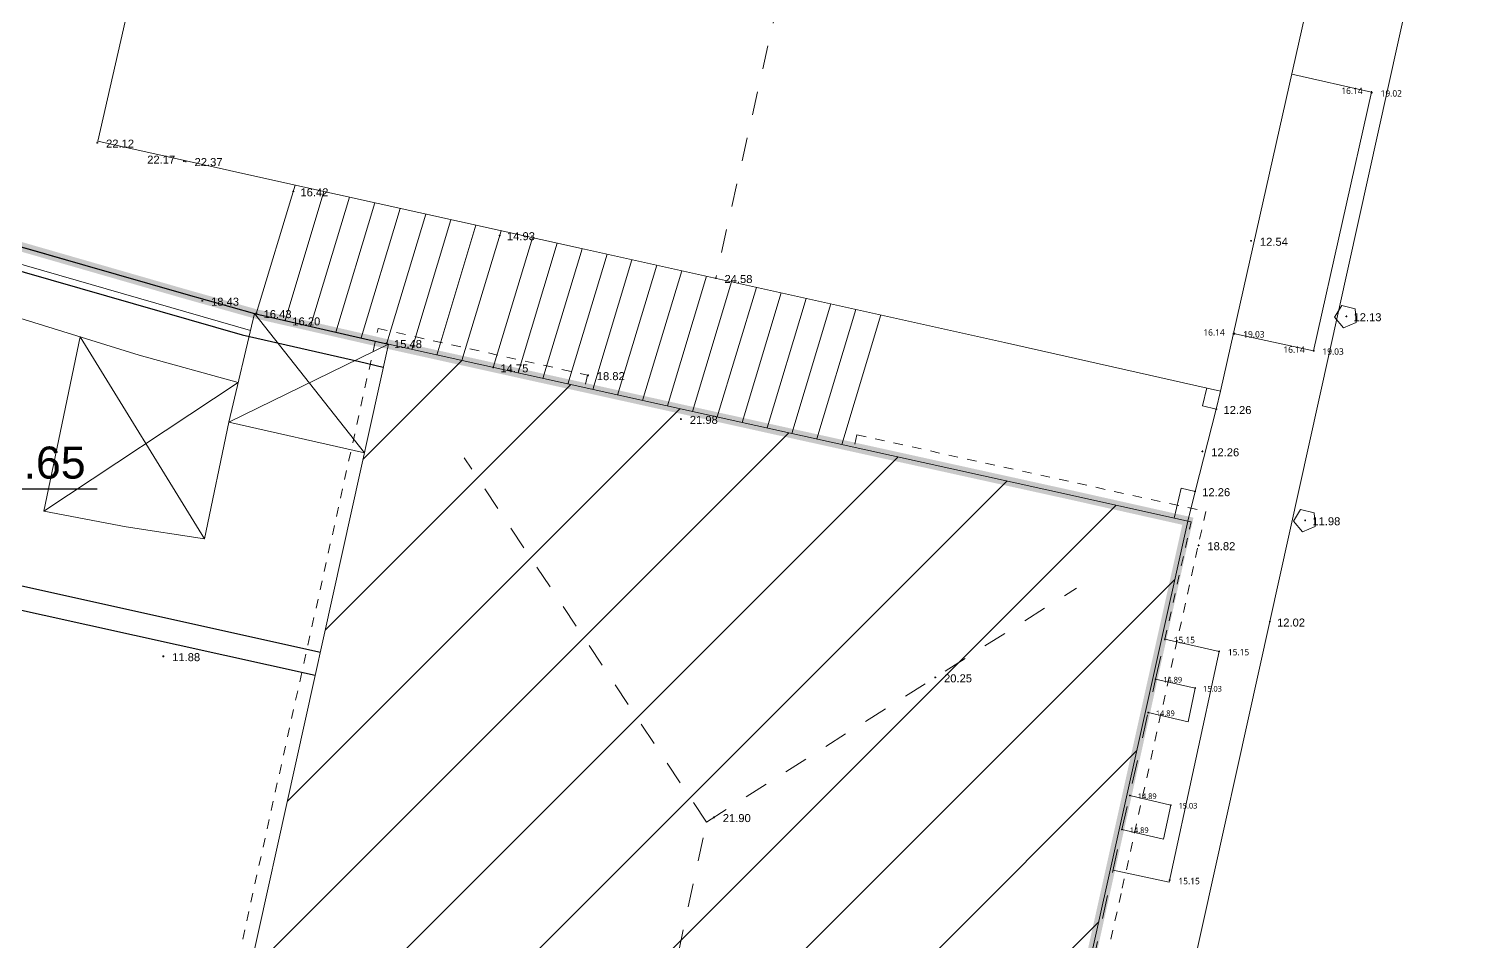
# Model space of a CAD drawing. Header units: millimetres. Extents: x 1778 to 2471, y 1406 to 1876.
# Drawn here: x 1857.87 to 1873.24, y 1538.38 to 1548.08 of the extents above; entities that cross this region are included whole.
import ezdxf
from ezdxf.enums import TextEntityAlignment as Align

# ---------------------------------------------------------------- set-up
doc = ezdxf.new("R2010")
doc.units = ezdxf.units.MM
for name, pattern in [('DASHED2', [0.375, 0.25, -0.125]), ('RAYITAS', [0.5, 0.25, -0.25]), ('TRAZOS', [0.75, 0.5, -0.25])]:
    doc.linetypes.add(name, pattern=pattern)
for name, color, linetype, lineweight in [('02_Lev_22abril2023', 7, 'Continuous', 0), ('05_Cerceas', 7, 'Continuous', 0), ('06_Soleiras', 7, 'Continuous', 0), ('07_Coroamento_muro', 7, 'Continuous', 0), ('10_Varandas_Pnts', 7, 'Continuous', 0), ('construcao', 6, 'Continuous', 0), ('cxs', 7, 'Continuous', 0), ('cxs_agua', 7, 'Continuous', 0), ('escadas_degraus', 7, 'Continuous', 0), ('lancil', 7, 'Continuous', 0), ('limite_estrema', 7, 'Continuous', 0), ('linha_cume', 7, 'Continuous', 0), ('muro', 7, 'Continuous', 0), ('pilares', 7, 'Continuous', 0), ('Pilares_suporte_varanda', 7, 'Continuous', 0), ('varanda', 7, 'Continuous', 0)]:
    doc.layers.add(name, color=color, linetype=linetype, lineweight=lineweight)
for name, color, linetype in [('ARQ_CONSTRUIR_VISTA', 30, 'Continuous'), ('ARQ_DEMOLIR_CORTE', 2, 'Continuous'), ('ARQ_EXISNTENTE_VISTA', 9, 'Continuous')]:
    doc.layers.add(name, color=color, linetype=linetype)
doc.layers.add('LIMITE_ARTIGO', color=7, linetype='Continuous', true_color=0xdb0000)
doc.styles.add('Arial', font='arial.ttf', dxfattribs={"height": 0.2})
doc.styles.add('Segoe UI', font='segoeui.ttf', dxfattribs={"height": 0.2})

msp = doc.modelspace()

# ---------------------------------------------------------------- hatches: boundary and pattern name
at = {"layer": 'limite_estrema'}
h = msp.add_hatch(dxfattribs=at)
h.set_pattern_fill('', color=256, angle=60, style=0, pattern_type=0)
h.set_pattern_definition([(45, (63213.4419, -52392.5791), (-0.707106781, 0.707106781), [])])
h.paths.add_polyline_path([(1861.691, 1544.725), (1866.086, 1543.752), (1868.954, 1543.12), (1870.18, 1542.845), (1867.364, 1530.174), (1862.657, 1531.22), (1862.341, 1530.05), (1858.613, 1530.879), (1860.145, 1537.746)], flags=0)

# ---------------------------------------------------------------- linework, layer by layer
at = {"layer": '02_Lev_22abril2023', "linetype": 'Continuous', "lineweight": 0}
for p, q in [((1860.669, 1546.349), (1860.686, 1546.349)), ((1860.677, 1546.34), (1860.677, 1546.357)), ((1862.863, 1545.882), (1862.88, 1545.882)), ((1862.871, 1545.874), (1862.871, 1545.891)), ((1860.278, 1545.055), (1860.295, 1545.055)), ((1860.287, 1545.046), (1860.287, 1545.063)), ((1860.591, 1544.97), (1860.591, 1544.987)), ((1871.854, 1545.022), (1871.871, 1545.022)), ((1871.863, 1545.013), (1871.863, 1545.03)), ((1860.583, 1544.978), (1860.6, 1544.978)), ((1861.663, 1544.737), (1861.68, 1544.737)), ((1861.671, 1544.729), (1861.671, 1544.746)), ((1862.793, 1544.479), (1862.81, 1544.479)), ((1862.802, 1544.47), (1862.802, 1544.487)), ((1870.473, 1544.036), (1870.49, 1544.036)), ((1870.481, 1544.027), (1870.481, 1544.044)), ((1870.247, 1543.162), (1870.264, 1543.162)), ((1870.256, 1543.154), (1870.256, 1543.171)), ((1871.417, 1542.854), (1871.434, 1542.854)), ((1871.425, 1542.845), (1871.425, 1542.862)), ((1871.042, 1541.778), (1871.059, 1541.778)), ((1871.051, 1541.77), (1871.051, 1541.787))]:
    msp.add_line(p, q, dxfattribs=at)
for p in [(1860.677, 1546.349), (1862.871, 1545.882), (1860.287, 1545.055), (1871.863, 1545.022), (1860.591, 1544.978), (1861.671, 1544.737), (1862.802, 1544.479), (1870.481, 1544.036), (1870.256, 1543.162), (1871.425, 1542.854), (1871.051, 1541.778)]:
    msp.add_point(p, dxfattribs=at)
at = {"layer": '05_Cerceas', "linetype": 'Continuous', "lineweight": 0}
for p, q in [((1858.588, 1546.866), (1858.605, 1546.866)), ((1858.597, 1546.858), (1858.597, 1546.875)), ((1859.517, 1546.663), (1859.517, 1546.68)), ((1859.536, 1546.662), (1859.536, 1546.679)), ((1859.509, 1546.671), (1859.526, 1546.671)), ((1859.528, 1546.671), (1859.545, 1546.671)), ((1865.156, 1545.428), (1865.173, 1545.428)), ((1865.165, 1545.419), (1865.165, 1545.436)), ((1863.8, 1544.396), (1863.817, 1544.396)), ((1863.809, 1544.387), (1863.809, 1544.404)), ((1870.285, 1542.588), (1870.302, 1542.588)), ((1870.294, 1542.58), (1870.294, 1542.597)), ((1867.488, 1541.185), (1867.505, 1541.185)), ((1867.497, 1541.177), (1867.497, 1541.194)), ((1865.138, 1539.7), (1865.155, 1539.7)), ((1865.147, 1539.691), (1865.147, 1539.708))]:
    msp.add_line(p, q, dxfattribs=at)
for p in [(1858.597, 1546.866), (1859.517, 1546.671), (1859.536, 1546.671), (1865.165, 1545.428), (1863.809, 1544.396), (1870.294, 1542.588), (1867.497, 1541.185), (1865.147, 1539.7)]:
    msp.add_point(p, dxfattribs=at)
at = {"layer": '06_Soleiras', "linetype": 'Continuous', "lineweight": 0}
for p, q in [((1870.843, 1545.824), (1870.86, 1545.824)), ((1870.852, 1545.816), (1870.852, 1545.833)), ((1870.326, 1543.586), (1870.343, 1543.586)), ((1870.334, 1543.578), (1870.334, 1543.595))]:
    msp.add_line(p, q, dxfattribs=at)
for p in [(1870.852, 1545.824), (1870.334, 1543.586)]:
    msp.add_point(p, dxfattribs=at)
at = {"layer": '07_Coroamento_muro', "linetype": 'Continuous', "lineweight": 0}
for p, q in [((1859.703, 1545.187), (1859.72, 1545.187)), ((1859.711, 1545.178), (1859.711, 1545.195)), ((1864.788, 1543.931), (1864.805, 1543.931)), ((1864.796, 1543.923), (1864.796, 1543.94))]:
    msp.add_line(p, q, dxfattribs=at)
for p in [(1859.711, 1545.187), (1864.796, 1543.931)]:
    msp.add_point(p, dxfattribs=at)
at = {"layer": '10_Varandas_Pnts', "linetype": 'Continuous', "lineweight": 0}
for p, q in [((1872.121, 1547.405), (1872.138, 1547.405)), ((1872.125, 1547.399), (1872.142, 1547.399)), ((1872.13, 1547.397), (1872.13, 1547.414)), ((1872.133, 1547.39), (1872.133, 1547.407)), ((1870.656, 1544.839), (1870.673, 1544.839)), ((1870.664, 1544.83), (1870.664, 1544.847)), ((1870.666, 1544.839), (1870.683, 1544.839)), ((1870.674, 1544.83), (1870.674, 1544.847)), ((1871.506, 1544.655), (1871.523, 1544.655)), ((1871.507, 1544.655), (1871.524, 1544.655)), ((1871.515, 1544.647), (1871.515, 1544.664)), ((1871.516, 1544.647), (1871.516, 1544.664)), ((1869.927, 1541.59), (1869.944, 1541.59)), ((1869.936, 1541.582), (1869.936, 1541.599)), ((1870.503, 1541.461), (1870.52, 1541.461)), ((1870.511, 1541.453), (1870.511, 1541.47)), ((1869.978, 1539.03), (1869.995, 1539.03)), ((1869.986, 1539.021), (1869.986, 1539.038))]:
    msp.add_line(p, q, dxfattribs=at)
for p in [(1872.13, 1547.405), (1872.133, 1547.399), (1870.664, 1544.839), (1870.674, 1544.839), (1871.515, 1544.655), (1871.516, 1544.655), (1869.936, 1541.59), (1870.511, 1541.461), (1869.986, 1539.03)]:
    msp.add_point(p, dxfattribs=at)
at = {"layer": 'ARQ_CONSTRUIR_VISTA'}
for p, q in [((1856.911, 1545.754), (1860.135, 1544.825)), ((1857.725, 1545.78), (1859.514, 1545.264)), ((1859.514, 1545.264), (1860.265, 1545.052)), ((1860.265, 1545.052), (1861.437, 1544.784)), ((1860.135, 1544.825), (1861.38, 1544.541)), ((1861.437, 1544.784), (1861.691, 1544.725)), ((1861.38, 1544.541), (1861.634, 1544.481)), ((1856.526, 1543.188), (1858.594, 1543.188)), ((1854.083, 1542.723), (1860.912, 1541.21)), ((1856.192, 1542.512), (1860.966, 1541.454)), ((1859.29, 1541.41), (1859.307, 1541.41)), ((1859.299, 1541.401), (1859.299, 1541.418))]:
    msp.add_line(p, q, dxfattribs=at)
msp.add_point((1859.299, 1541.41), dxfattribs=at)
at = {"layer": 'ARQ_DEMOLIR_CORTE', "linetype": 'Continuous', "lineweight": 5}
for p, q in [((1857.686, 1545.603), (1860.223, 1544.872)), ((1859.042, 1544.61), (1857.567, 1545.066)), ((1861.436, 1543.572), (1860.265, 1545.052)), ((1858.415, 1544.804), (1859.736, 1542.657)), ((1859.995, 1543.896), (1861.691, 1544.725)), ((1860.094, 1544.319), (1859.042, 1544.61)), ((1858.028, 1542.951), (1860.094, 1544.319))]:
    msp.add_line(p, q, dxfattribs=at)
at = {"layer": 'ARQ_DEMOLIR_CORTE', "linetype": 'Continuous', "lineweight": 9}
for p, q in [((1859.995, 1543.896), (1860.265, 1545.052)), ((1858.028, 1542.951), (1858.415, 1544.804)), ((1859.736, 1542.657), (1859.995, 1543.896)), ((1859.995, 1543.896), (1861.436, 1543.572)), ((1858.028, 1542.951), (1858.903, 1542.786)), ((1859.736, 1542.657), (1858.903, 1542.786))]:
    msp.add_line(p, q, dxfattribs=at)
at = {"layer": 'ARQ_EXISNTENTE_VISTA', "linetype": 'TRAZOS', "lineweight": 9, "ltscale": 0.1}
for p, q in [((1859.968, 1537.624), (1861.579, 1544.893)), ((1861.579, 1544.893), (1863.805, 1544.398)), ((1863.805, 1544.398), (1863.775, 1544.264)), ((1866.664, 1543.763), (1866.635, 1543.631)), ((1866.664, 1543.763), (1870.37, 1542.949)), ((1870.37, 1542.949), (1869.471, 1538.891)), ((1869.936, 1541.59), (1870.214, 1542.838)), ((1869.471, 1538.891), (1868.444, 1534.301))]:
    msp.add_line(p, q, dxfattribs=at)
at = {"layer": 'construcao', "linetype": 'Continuous', "lineweight": 9}
for p, q in [((1873.241, 1556.309), (1870.527, 1544.228)), ((1859.102, 1549.075), (1858.602, 1546.885)), ((1860.716, 1546.411), (1858.602, 1546.885)), ((1863.739, 1545.743), (1860.716, 1546.411)), ((1868.231, 1544.745), (1863.739, 1545.743)), ((1860.265, 1545.052), (1861.437, 1544.784)), ((1860.145, 1537.746), (1861.691, 1544.725)), ((1861.437, 1544.784), (1861.691, 1544.725)), ((1861.691, 1544.725), (1866.086, 1543.752)), ((1870.527, 1544.228), (1868.231, 1544.745)), ((1866.086, 1543.752), (1868.954, 1543.12)), ((1868.954, 1543.12), (1870.18, 1542.845)), ((1870.18, 1542.845), (1867.364, 1530.174))]:
    msp.add_line(p, q, dxfattribs=at)
at = {"layer": 'construcao', "linetype": 'RAYITAS', "lineweight": 5}
for p, q in [((1870.18, 1542.845), (1870.214, 1542.838)), ((1869.837, 1541.168), (1869.936, 1541.59)), ((1869.48, 1539.569), (1869.837, 1541.168)), ((1869.168, 1538.135), (1869.48, 1539.569))]:
    msp.add_line(p, q, dxfattribs=at)
at = {"layer": 'cxs', "linetype": 'Continuous', "lineweight": 0}
for points in [[(1871.815, 1545.137), (1871.738, 1545.012), (1871.834, 1544.9), (1871.969, 1544.956), (1871.958, 1545.103), (1871.815, 1545.137)], [(1871.377, 1542.969), (1871.301, 1542.844), (1871.396, 1542.732), (1871.532, 1542.789), (1871.52, 1542.935), (1871.377, 1542.969)]]:
    msp.add_lwpolyline(points, dxfattribs=at)
at = {"layer": 'cxs_agua', "linetype": 'Continuous', "lineweight": 5}
for points in [[(1871.815, 1545.137), (1871.738, 1545.012), (1871.834, 1544.9), (1871.969, 1544.956), (1871.958, 1545.103), (1871.815, 1545.137)], [(1871.377, 1542.969), (1871.301, 1542.844), (1871.396, 1542.732), (1871.532, 1542.789), (1871.52, 1542.935), (1871.377, 1542.969)]]:
    msp.add_lwpolyline(points, dxfattribs=at)
at = {"layer": 'escadas_degraus', "linetype": 'Continuous', "lineweight": 5}
for p, q in [((1860.285, 1545.047), (1860.697, 1546.415)), ((1860.591, 1544.977), (1861.004, 1546.347)), ((1860.861, 1544.916), (1861.275, 1546.287)), ((1861.13, 1544.854), (1861.545, 1546.228)), ((1861.4, 1544.793), (1861.815, 1546.168)), ((1861.671, 1544.737), (1862.085, 1546.108)), ((1861.936, 1544.67), (1862.352, 1546.049)), ((1862.203, 1544.611), (1862.619, 1545.99)), ((1862.47, 1544.552), (1862.886, 1545.931)), ((1862.802, 1544.479), (1863.218, 1545.858)), ((1863.066, 1544.42), (1863.482, 1545.8)), ((1863.33, 1544.362), (1863.746, 1545.741)), ((1863.595, 1544.303), (1864.011, 1545.682)), ((1863.859, 1544.245), (1864.275, 1545.624)), ((1864.123, 1544.186), (1864.539, 1545.565)), ((1864.388, 1544.128), (1864.804, 1545.506)), ((1864.652, 1544.07), (1865.068, 1545.448)), ((1864.917, 1544.011), (1865.332, 1545.389)), ((1865.181, 1543.953), (1865.597, 1545.33)), ((1865.445, 1543.894), (1865.861, 1545.271)), ((1865.71, 1543.836), (1866.125, 1545.213)), ((1865.974, 1543.777), (1866.389, 1545.154)), ((1866.238, 1543.719), (1866.654, 1545.095)), ((1866.503, 1543.66), (1866.918, 1545.037))]:
    msp.add_line(p, q, dxfattribs=at)
at = {"layer": 'lancil', "linetype": 'Continuous', "lineweight": 9}
for p, q in [((1871.051, 1541.778), (1872.555, 1548.579)), ((1870.102, 1537.5), (1871.051, 1541.778))]:
    msp.add_line(p, q, dxfattribs=at)
at = {"layer": 'LIMITE_ARTIGO', "linetype": 'DASHED2', "const_width": 0.1}
msp.add_lwpolyline([(1865.718, 1522.671), (1866.476, 1525.994), (1866.535, 1526.335), (1866.515, 1526.34), (1866.795, 1527.663), (1867.232, 1529.589), (1867.364, 1530.174), (1870.18, 1542.845), (1868.954, 1543.12), (1866.086, 1543.752), (1861.691, 1544.725), (1861.437, 1544.784), (1860.265, 1545.052), (1859.514, 1545.264), (1857.842, 1545.746), (1856.54, 1546.118), (1854.692, 1546.652), (1853.421, 1547.012), (1852.977, 1547.139), (1851.491, 1542.91), (1850.612, 1540.646), (1848.514, 1541.36), (1846.848, 1541.897), (1844.056, 1542.775)], dxfattribs=at)
at = {"layer": 'linha_cume', "linetype": 'RAYITAS', "lineweight": 20}
for p, q in [((1869.993, 1566.921), (1865.165, 1545.426)), ((1865.066, 1539.649), (1862.494, 1543.518)), ((1865.066, 1539.649), (1868.997, 1542.134)), ((1864.141, 1535.326), (1865.066, 1539.649))]:
    msp.add_line(p, q, dxfattribs=at)
at = {"layer": 'muro', "linetype": 'Continuous', "lineweight": 5}
for p, q in [((1857.842, 1545.746), (1859.514, 1545.264)), ((1859.514, 1545.264), (1860.265, 1545.052)), ((1870.381, 1544.261), (1870.335, 1544.071)), ((1870.527, 1544.228), (1870.481, 1544.036)), ((1870.481, 1544.036), (1870.335, 1544.071)), ((1870.481, 1544.036), (1870.256, 1543.162)), ((1870.11, 1543.197), (1870.033, 1542.878)), ((1870.256, 1543.162), (1870.11, 1543.197)), ((1870.256, 1543.162), (1870.18, 1542.845))]:
    msp.add_line(p, q, dxfattribs=at)
at = {"layer": 'pilares', "linetype": 'Continuous', "lineweight": 5}
for p, q in [((1869.837, 1541.168), (1870.258, 1541.072)), ((1870.183, 1540.714), (1870.258, 1541.072)), ((1869.758, 1540.811), (1870.183, 1540.714)), ((1869.565, 1539.93), (1869.998, 1539.829)), ((1869.922, 1539.466), (1869.998, 1539.829)), ((1869.48, 1539.569), (1869.922, 1539.466))]:
    msp.add_line(p, q, dxfattribs=at)
at = {"layer": 'Pilares_suporte_varanda', "linetype": 'Continuous', "lineweight": 0}
for p, q in [((1869.829, 1541.168), (1869.844, 1541.168)), ((1869.837, 1541.16), (1869.837, 1541.175)), ((1870.251, 1541.072), (1870.266, 1541.072)), ((1870.258, 1541.065), (1870.258, 1541.08)), ((1869.75, 1540.811), (1869.765, 1540.811)), ((1869.758, 1540.803), (1869.758, 1540.818)), ((1869.558, 1539.93), (1869.573, 1539.93)), ((1869.565, 1539.922), (1869.565, 1539.937)), ((1869.991, 1539.829), (1870.006, 1539.829)), ((1869.998, 1539.821), (1869.998, 1539.836)), ((1869.473, 1539.569), (1869.488, 1539.569)), ((1869.48, 1539.562), (1869.48, 1539.577))]:
    msp.add_line(p, q, dxfattribs=at)
for p in [(1869.837, 1541.168), (1870.258, 1541.072), (1869.758, 1540.811), (1869.565, 1539.93), (1869.998, 1539.829), (1869.48, 1539.569)]:
    msp.add_point(p, dxfattribs=at)
at = {"layer": 'varanda', "linetype": 'Continuous', "lineweight": 5}
for p, q in [((1872.13, 1547.405), (1871.283, 1547.594)), ((1871.515, 1544.655), (1872.13, 1547.405)), ((1870.665, 1544.841), (1871.515, 1544.655)), ((1870.511, 1541.461), (1869.936, 1541.59)), ((1869.982, 1539.009), (1870.511, 1541.461)), ((1869.982, 1539.009), (1869.386, 1539.137))]:
    msp.add_line(p, q, dxfattribs=at)

# ---------------------------------------------------------------- texts
at = {"layer": '02_Lev_22abril2023', "style": 'Arial'}
for s, p in [('16.42', (1860.754, 1546.297)), ('14.93', (1862.948, 1545.831)), ('16.43', (1860.363, 1545.003)), ('16.20', (1860.668, 1544.926)), ('12.13', (1871.939, 1544.97)), ('14.75', (1862.878, 1544.427)), ('12.26', (1870.558, 1543.984)), ('12.26', (1870.332, 1543.111)), ('11.98', (1871.502, 1542.802)), ('12.02', (1871.127, 1541.726))]:
    msp.add_text(s, height=0.085, dxfattribs=at).set_placement(p)
at = {"layer": '05_Cerceas', "style": 'Arial'}
for s, p in [('22.12', (1858.69, 1546.815)), ('22.37', (1859.63, 1546.619)), ('24.58', (1865.258, 1545.376)), ('18.82', (1863.902, 1544.344)), ('18.82', (1870.387, 1542.537)), ('20.25', (1867.59, 1541.133)), ('21.90', (1865.24, 1539.648))]:
    msp.add_text(s, height=0.085, dxfattribs=at).set_placement(p)
msp.add_text('22.17', height=0.085, dxfattribs=at).set_placement((1859.424, 1546.619), align=Align.BOTTOM_RIGHT)
at = {"layer": '06_Soleiras', "style": 'Arial'}
for s, p in [('12.54', (1870.945, 1545.772)), ('12.26', (1870.428, 1543.535))]:
    msp.add_text(s, height=0.085, dxfattribs=at).set_placement(p)
at = {"layer": '07_Coroamento_muro', "style": 'Arial'}
for s, p in [('18.43', (1859.805, 1545.135)), ('21.98', (1864.89, 1543.879))]:
    msp.add_text(s, height=0.085, dxfattribs=at).set_placement(p)
at = {"layer": '10_Varandas_Pnts', "style": 'Segoe UI'}
for p in [(1872.036, 1547.364), (1870.571, 1544.797), (1871.421, 1544.614)]:
    msp.add_text('16.14', height=0.068, dxfattribs=at).set_placement(p, align=Align.BOTTOM_RIGHT)
for s, p in [('19.02', (1872.227, 1547.357)), ('19.03', (1870.768, 1544.797)), ('19.03', (1871.609, 1544.614)), ('15.15', (1870.029, 1541.549)), ('15.15', (1870.605, 1541.42)), ('15.15', (1870.08, 1538.988))]:
    msp.add_text(s, height=0.068, dxfattribs=at).set_placement(p)
at = {"layer": 'ARQ_CONSTRUIR_VISTA', "style": 'Arial'}
msp.add_text('13.65', height=0.34, dxfattribs=at).set_placement((1857.879, 1543.468), align=Align.MIDDLE_CENTER)
msp.add_text('11.88', height=0.085, dxfattribs=at).set_placement((1859.392, 1541.358))
at = {"layer": 'ARQ_EXISNTENTE_VISTA', "linetype": 'TRAZOS', "lineweight": 9, "ltscale": 0.1, "style": 'Arial'}
msp.add_text('15.48', height=0.085, dxfattribs=at).set_placement((1861.748, 1544.685))
at = {"layer": 'Pilares_suporte_varanda', "style": 'Segoe UI'}
for s, p in [('14.89', (1869.919, 1541.131)), ('15.03', (1870.341, 1541.035)), ('14.89', (1869.84, 1540.774)), ('14.89', (1869.648, 1539.893)), ('15.03', (1870.081, 1539.792)), ('14.89', (1869.563, 1539.532))]:
    msp.add_text(s, height=0.06, dxfattribs=at).set_placement(p)

doc.saveas('drawing.dxf')
